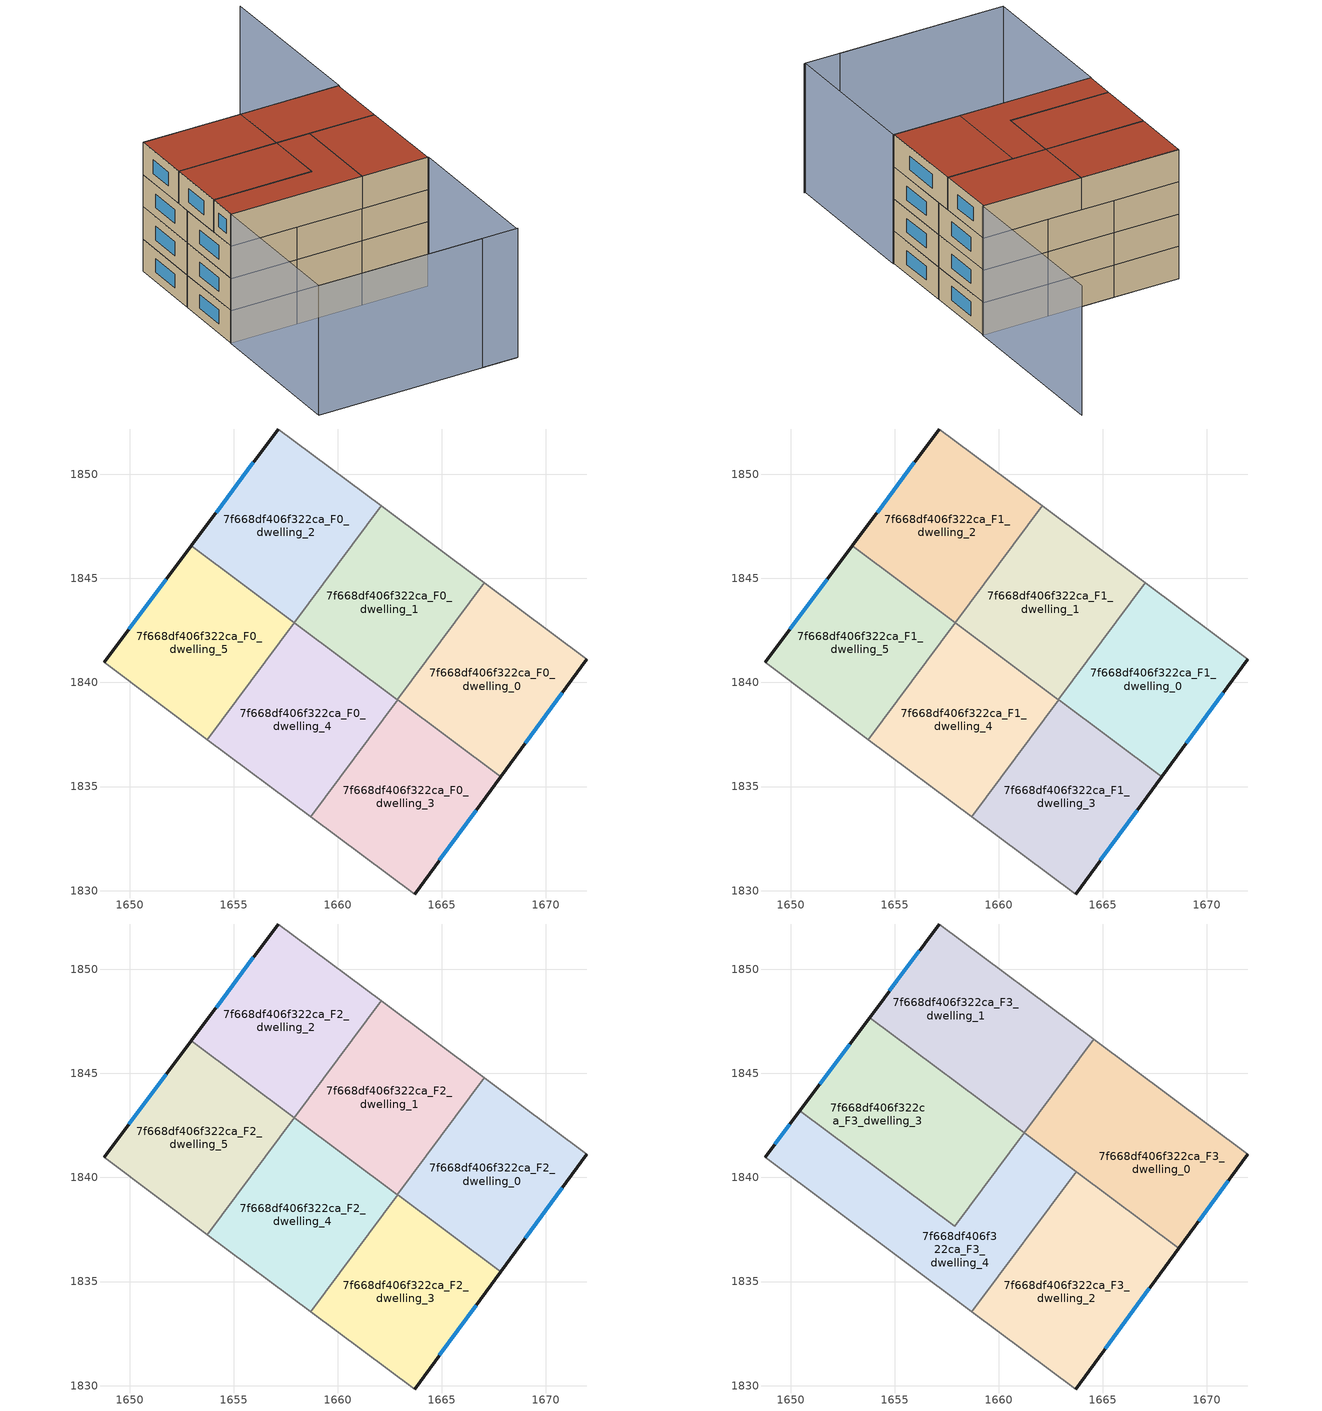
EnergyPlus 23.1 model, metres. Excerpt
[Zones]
7f668df406f322ca_F0_dwelling_0
 floor ground (EU_floor_Construction): 1671.97,1841.13 1667.83,1835.47 1662.86,1839.18 1667.05,1844.8 z0
 wall outside (EU_wall_Construction): 1667.83,1835.47 1671.97,1841.13 z0:3
 wall to 7f668df406f322ca_F0_dwelling_1 (EU_wall_Construction): 1667.05,1844.8 1662.86,1839.18 z0:3
 wall adiabatic (EU_wall_Construction): 1671.97,1841.13 1667.05,1844.8 z0:3
 wall to 7f668df406f322ca_F0_dwelling_3 (EU_wall_Construction): 1662.89,1839.16 1667.83,1835.47 z0:3
 wall to 7f668df406f322ca_F0_dwelling_4 (EU_wall_Construction): 1662.86,1839.18 1662.89,1839.16 z0:3
 window (EU_Window_Construction): 1669.01,1837.09 1670.79,1839.51 z0.86:2.14
7f668df406f322ca_F0_dwelling_1
 floor ground (EU_floor_Construction): 1667.05,1844.8 1662.86,1839.18 1657.91,1842.87 1662.1,1848.49 z0
 wall to 7f668df406f322ca_F0_dwelling_2 (EU_wall_Construction): 1662.1,1848.49 1657.91,1842.87 z0:3
 wall adiabatic (EU_wall_Construction): 1667.05,1844.8 1662.1,1848.49 z0:3
 wall to 7f668df406f322ca_F0_dwelling_4 (EU_wall_Construction): 1657.92,1842.86 1662.86,1839.18 z0:3
 wall to 7f668df406f322ca_F0_dwelling_5 (EU_wall_Construction): 1657.91,1842.87 1657.92,1842.86 z0:3
7f668df406f322ca_F0_dwelling_2
 floor ground (EU_floor_Construction): 1662.1,1848.49 1657.91,1842.87 1652.96,1846.56 1657.15,1852.17 z0
 wall outside (EU_wall_Construction): 1657.15,1852.17 1652.96,1846.56 z0:3
 wall adiabatic (EU_wall_Construction): 1662.1,1848.49 1657.15,1852.17 z0:3
 wall to 7f668df406f322ca_F0_dwelling_5 (EU_wall_Construction): 1652.96,1846.56 1657.91,1842.87 z0:3
 window (EU_Window_Construction): 1655.95,1850.57 1654.16,1848.16 z0.86:2.14
7f668df406f322ca_F0_dwelling_3
 floor ground (EU_floor_Construction): 1667.83,1835.47 1663.7,1829.84 1658.71,1833.56 1662.89,1839.16 z0
 wall outside (EU_wall_Construction): 1663.7,1829.84 1667.83,1835.47 z0:3
 wall to 7f668df406f322ca_F0_dwelling_4 (EU_wall_Construction): 1662.89,1839.16 1658.71,1833.56 z0:3
 wall adiabatic (EU_wall_Construction): 1658.71,1833.56 1663.7,1829.84 z0:3
 window (EU_Window_Construction): 1664.88,1831.45 1666.65,1833.86 z0.86:2.14
7f668df406f322ca_F0_dwelling_4
 floor ground (EU_floor_Construction): 1662.89,1839.16 1658.71,1833.56 1653.74,1837.26 1657.92,1842.86 z0
 wall to 7f668df406f322ca_F0_dwelling_5 (EU_wall_Construction): 1657.92,1842.86 1653.74,1837.26 z0:3
 wall adiabatic (EU_wall_Construction): 1653.74,1837.26 1658.71,1833.56 z0:3
7f668df406f322ca_F0_dwelling_5
 floor ground (EU_floor_Construction): 1657.92,1842.86 1653.74,1837.26 1648.78,1840.96 1652.96,1846.56 z0
 wall outside (EU_wall_Construction): 1652.96,1846.56 1648.78,1840.96 z0:3
 wall adiabatic (EU_wall_Construction): 1648.78,1840.96 1653.74,1837.26 z0:3
 window (EU_Window_Construction): 1651.76,1844.96 1649.97,1842.56 z0.86:2.14
7f668df406f322ca_F1_dwelling_0
 floor to 7f668df406f322ca_F0_dwelling_0 (EU_floor_Construction): 1671.97,1841.13 1667.83,1835.47 1662.86,1839.18 1667.05,1844.8 z3
 wall outside (EU_wall_Construction): 1667.83,1835.47 1671.97,1841.13 z3:6
 wall to 7f668df406f322ca_F1_dwelling_1 (EU_wall_Construction): 1667.05,1844.8 1662.86,1839.18 z3:6
 wall adiabatic (EU_wall_Construction): 1671.97,1841.13 1667.05,1844.8 z3:6
 wall to 7f668df406f322ca_F1_dwelling_3 (EU_wall_Construction): 1662.89,1839.16 1667.83,1835.47 z3:6
 wall to 7f668df406f322ca_F1_dwelling_4 (EU_wall_Construction): 1662.86,1839.18 1662.89,1839.16 z3:6
 window (EU_Window_Construction): 1669.01,1837.09 1670.79,1839.51 z3.86:5.14
7f668df406f322ca_F1_dwelling_1
 floor to 7f668df406f322ca_F0_dwelling_1 (EU_floor_Construction): 1667.05,1844.8 1662.86,1839.18 1657.91,1842.87 1662.1,1848.49 z3
 wall to 7f668df406f322ca_F1_dwelling_2 (EU_wall_Construction): 1662.1,1848.49 1657.91,1842.87 z3:6
 wall adiabatic (EU_wall_Construction): 1667.05,1844.8 1662.1,1848.49 z3:6
 wall to 7f668df406f322ca_F1_dwelling_4 (EU_wall_Construction): 1657.92,1842.86 1662.86,1839.18 z3:6
 wall to 7f668df406f322ca_F1_dwelling_5 (EU_wall_Construction): 1657.91,1842.87 1657.92,1842.86 z3:6
7f668df406f322ca_F1_dwelling_2
 floor to 7f668df406f322ca_F0_dwelling_2 (EU_floor_Construction): 1662.1,1848.49 1657.91,1842.87 1652.96,1846.56 1657.15,1852.17 z3
 wall outside (EU_wall_Construction): 1657.15,1852.17 1652.96,1846.56 z3:6
 wall adiabatic (EU_wall_Construction): 1662.1,1848.49 1657.15,1852.17 z3:6
 wall to 7f668df406f322ca_F1_dwelling_5 (EU_wall_Construction): 1652.96,1846.56 1657.91,1842.87 z3:6
 window (EU_Window_Construction): 1655.95,1850.57 1654.16,1848.16 z3.86:5.14
7f668df406f322ca_F1_dwelling_3
 floor to 7f668df406f322ca_F0_dwelling_3 (EU_floor_Construction): 1667.83,1835.47 1663.7,1829.84 1658.71,1833.56 1662.89,1839.16 z3
 wall outside (EU_wall_Construction): 1663.7,1829.84 1667.83,1835.47 z3:6
 wall to 7f668df406f322ca_F1_dwelling_4 (EU_wall_Construction): 1662.89,1839.16 1658.71,1833.56 z3:6
 wall adiabatic (EU_wall_Construction): 1658.71,1833.56 1663.7,1829.84 z3:6
 window (EU_Window_Construction): 1664.88,1831.45 1666.65,1833.86 z3.86:5.14
7f668df406f322ca_F1_dwelling_4
 floor to 7f668df406f322ca_F0_dwelling_4 (EU_floor_Construction): 1662.89,1839.16 1658.71,1833.56 1653.74,1837.26 1657.92,1842.86 z3
 wall to 7f668df406f322ca_F1_dwelling_5 (EU_wall_Construction): 1657.92,1842.86 1653.74,1837.26 z3:6
 wall adiabatic (EU_wall_Construction): 1653.74,1837.26 1658.71,1833.56 z3:6
7f668df406f322ca_F1_dwelling_5
 floor to 7f668df406f322ca_F0_dwelling_5 (EU_floor_Construction): 1657.92,1842.86 1653.74,1837.26 1648.78,1840.96 1652.96,1846.56 z3
 wall outside (EU_wall_Construction): 1652.96,1846.56 1648.78,1840.96 z3:6
 wall adiabatic (EU_wall_Construction): 1648.78,1840.96 1653.74,1837.26 z3:6
 window (EU_Window_Construction): 1651.76,1844.96 1649.97,1842.56 z3.86:5.14
7f668df406f322ca_F2_dwelling_0
 floor to 7f668df406f322ca_F1_dwelling_0 (EU_floor_Construction): 1671.97,1841.13 1667.83,1835.47 1662.86,1839.18 1667.05,1844.8 z6
 wall outside (EU_wall_Construction): 1667.83,1835.47 1671.97,1841.13 z6:9
 wall to 7f668df406f322ca_F2_dwelling_1 (EU_wall_Construction): 1667.05,1844.8 1662.86,1839.18 z6:9
 wall adiabatic (EU_wall_Construction): 1671.97,1841.13 1667.05,1844.8 z6:9
 wall to 7f668df406f322ca_F2_dwelling_3 (EU_wall_Construction): 1662.89,1839.16 1667.83,1835.47 z6:9
 wall to 7f668df406f322ca_F2_dwelling_4 (EU_wall_Construction): 1662.86,1839.18 1662.89,1839.16 z6:9
 window (EU_Window_Construction): 1669.01,1837.09 1670.79,1839.51 z6.86:8.14
7f668df406f322ca_F2_dwelling_1
 floor to 7f668df406f322ca_F1_dwelling_1 (EU_floor_Construction): 1667.05,1844.8 1662.86,1839.18 1657.91,1842.87 1662.1,1848.49 z6
 wall to 7f668df406f322ca_F2_dwelling_2 (EU_wall_Construction): 1662.1,1848.49 1657.91,1842.87 z6:9
 wall adiabatic (EU_wall_Construction): 1667.05,1844.8 1662.1,1848.49 z6:9
 wall to 7f668df406f322ca_F2_dwelling_4 (EU_wall_Construction): 1657.92,1842.86 1662.86,1839.18 z6:9
 wall to 7f668df406f322ca_F2_dwelling_5 (EU_wall_Construction): 1657.91,1842.87 1657.92,1842.86 z6:9
7f668df406f322ca_F2_dwelling_2
 floor to 7f668df406f322ca_F1_dwelling_2 (EU_floor_Construction): 1662.1,1848.49 1657.91,1842.87 1652.96,1846.56 1657.15,1852.17 z6
 wall outside (EU_wall_Construction): 1657.15,1852.17 1652.96,1846.56 z6:9
 wall adiabatic (EU_wall_Construction): 1662.1,1848.49 1657.15,1852.17 z6:9
 wall to 7f668df406f322ca_F2_dwelling_5 (EU_wall_Construction): 1652.96,1846.56 1657.91,1842.87 z6:9
 window (EU_Window_Construction): 1655.95,1850.57 1654.16,1848.16 z6.86:8.14
7f668df406f322ca_F2_dwelling_3
 floor to 7f668df406f322ca_F1_dwelling_3 (EU_floor_Construction): 1667.83,1835.47 1663.7,1829.84 1658.71,1833.56 1662.89,1839.16 z6
 wall outside (EU_wall_Construction): 1663.7,1829.84 1667.83,1835.47 z6:9
 wall to 7f668df406f322ca_F2_dwelling_4 (EU_wall_Construction): 1662.89,1839.16 1658.71,1833.56 z6:9
 wall adiabatic (EU_wall_Construction): 1658.71,1833.56 1663.7,1829.84 z6:9
 window (EU_Window_Construction): 1664.88,1831.45 1666.65,1833.86 z6.86:8.14
7f668df406f322ca_F2_dwelling_4
 floor to 7f668df406f322ca_F1_dwelling_4 (EU_floor_Construction): 1662.89,1839.16 1658.71,1833.56 1653.74,1837.26 1657.92,1842.86 z6
 wall to 7f668df406f322ca_F2_dwelling_5 (EU_wall_Construction): 1657.92,1842.86 1653.74,1837.26 z6:9
 wall adiabatic (EU_wall_Construction): 1653.74,1837.26 1658.71,1833.56 z6:9
7f668df406f322ca_F2_dwelling_5
 floor to 7f668df406f322ca_F1_dwelling_5 (EU_floor_Construction): 1657.92,1842.86 1653.74,1837.26 1648.78,1840.96 1652.96,1846.56 z6
 wall outside (EU_wall_Construction): 1652.96,1846.56 1648.78,1840.96 z6:9
 wall adiabatic (EU_wall_Construction): 1648.78,1840.96 1653.74,1837.26 z6:9
 window (EU_Window_Construction): 1651.76,1844.96 1649.97,1842.56 z6.86:8.14
7f668df406f322ca_F3_dwelling_0
 floor to 7f668df406f322ca_F2_dwelling_0 (EU_floor_Construction): 1671.97,1841.13 1668.66,1836.6 1663.69,1840.3 1667.05,1844.8 z9
 floor to 7f668df406f322ca_F2_dwelling_1 (EU_floor_Construction): 1667.05,1844.8 1663.69,1840.3 1661.22,1842.15 1664.57,1846.64 z9
 wall outside (EU_wall_Construction): 1668.66,1836.6 1671.97,1841.13 z9:12
 wall to 7f668df406f322ca_F3_dwelling_1 (EU_wall_Construction): 1664.57,1846.64 1661.22,1842.15 z9:12
 wall adiabatic (EU_wall_Construction): 1671.97,1841.13 1664.57,1846.64 z9:12
 wall to 7f668df406f322ca_F3_dwelling_2 (EU_wall_Construction): 1663.72,1840.28 1668.66,1836.6 z9:12
 wall to 7f668df406f322ca_F3_dwelling_4 (EU_wall_Construction): 1661.23,1842.14 1663.72,1840.28 z9:12
 wall to 7f668df406f322ca_F3_dwelling_3 (EU_wall_Construction): 1661.22,1842.15 1661.23,1842.14 z9:12
 window (EU_Window_Construction): 1669.6,1837.9 1671.03,1839.83 z9.86:11.14
 roof outside (EU_roof_Construction): 1668.66,1836.6 1671.97,1841.13 1664.57,1846.64 1661.22,1842.15 z12
7f668df406f322ca_F3_dwelling_1
 floor to 7f668df406f322ca_F2_dwelling_1 (EU_floor_Construction): 1664.57,1846.64 1661.22,1842.15 1658.75,1843.99 1662.1,1848.49 z9
 floor to 7f668df406f322ca_F2_dwelling_2 (EU_floor_Construction): 1662.1,1848.49 1658.75,1843.99 1653.8,1847.68 1657.15,1852.17 z9
 wall outside (EU_wall_Construction): 1657.15,1852.17 1653.79,1847.68 z9:12
 wall adiabatic (EU_wall_Construction): 1664.57,1846.64 1657.15,1852.17 z9:12
 wall to 7f668df406f322ca_F3_dwelling_3 (EU_wall_Construction): 1653.79,1847.68 1661.22,1842.15 z9:12
 window (EU_Window_Construction): 1656.19,1850.89 1654.75,1848.96 z9.86:11.14
 roof outside (EU_roof_Construction): 1661.22,1842.15 1664.57,1846.64 1657.15,1852.17 1653.79,1847.68 z12
7f668df406f322ca_F3_dwelling_2
 floor to 7f668df406f322ca_F2_dwelling_3 (EU_floor_Construction): 1667.83,1835.47 1663.7,1829.84 1658.71,1833.56 1662.89,1839.16 z9
 floor to 7f668df406f322ca_F2_dwelling_0 (EU_floor_Construction): 1668.66,1836.6 1667.83,1835.47 1662.88,1839.16 1663.72,1840.28 z9
 wall outside (EU_wall_Construction): 1663.7,1829.84 1668.66,1836.6 z9:12
 wall adiabatic (EU_wall_Construction): 1658.71,1833.56 1663.7,1829.84 z9:12
 wall to 7f668df406f322ca_F3_dwelling_4 (EU_wall_Construction): 1663.72,1840.28 1658.71,1833.56 z9:12
 window (EU_Window_Construction): 1665.11,1831.77 1667.24,1834.67 z9.86:11.14
 roof outside (EU_roof_Construction): 1663.7,1829.84 1668.66,1836.6 1663.72,1840.28 1658.71,1833.56 z12
7f668df406f322ca_F3_dwelling_3
 floor to 7f668df406f322ca_F2_dwelling_2 (EU_floor_Construction): 1658.75,1843.99 1657.91,1842.87 1652.96,1846.56 1653.8,1847.68 z9
 floor to 7f668df406f322ca_F2_dwelling_5 (EU_floor_Construction): 1657.92,1842.86 1655.41,1839.5 1650.45,1843.2 1652.96,1846.56 z9
 floor to 7f668df406f322ca_F2_dwelling_4 (EU_floor_Construction): 1660.4,1841.01 1657.89,1837.65 1655.41,1839.5 1657.92,1842.86 z9
 floor to 7f668df406f322ca_F2_dwelling_1 (EU_floor_Construction): 1661.23,1842.14 1660.4,1841.01 1657.91,1842.87 1658.75,1843.99 z9
 wall outside (EU_wall_Construction): 1653.79,1847.68 1650.45,1843.2 z9:12
 wall to 7f668df406f322ca_F3_dwelling_4 (EU_wall_Construction): 1650.45,1843.2 1657.89,1837.65 1661.23,1842.14 z9:12
 window (EU_Window_Construction): 1652.84,1846.4 1651.4,1844.48 z9.86:11.14
 roof outside (EU_roof_Construction): 1657.89,1837.65 1661.23,1842.14 1653.79,1847.68 1650.45,1843.2 z12
7f668df406f322ca_F3_dwelling_4
 floor to 7f668df406f322ca_F2_dwelling_4 (EU_floor_Construction): 1662.88,1839.16 1658.71,1833.56 1653.75,1837.26 1655.41,1839.5 1657.89,1837.65 1660.4,1841.01 z9
 floor to 7f668df406f322ca_F2_dwelling_0 (EU_floor_Construction): 1663.72,1840.28 1662.88,1839.16 1662.86,1839.18 1663.69,1840.3 z9
 floor to 7f668df406f322ca_F2_dwelling_5 (EU_floor_Construction): 1655.41,1839.5 1653.75,1837.26 1648.78,1840.96 1650.45,1843.2 z9
 floor to 7f668df406f322ca_F2_dwelling_1 (EU_floor_Construction): 1663.69,1840.3 1662.86,1839.18 1660.4,1841.01 1661.23,1842.14 z9
 wall outside (EU_wall_Construction): 1650.45,1843.2 1648.78,1840.96 z9:12
 wall adiabatic (EU_wall_Construction): 1648.78,1840.96 1658.71,1833.56 z9:12
 window (EU_Window_Construction): 1649.97,1842.56 1649.25,1841.6 z9.86:11.14
 roof outside (EU_roof_Construction): 1658.71,1833.56 1663.72,1840.28 1661.23,1842.14 1657.89,1837.65 1650.45,1843.2 1648.78,1840.96 z12
shading: 1640.37,1829.77 1655.47,1818.51 / 1681.32,1853.63 1672.02,1841.09 / 1672.02,1841.09 1657.16,1852.12 / 1655.4,1818.57 1640.36,1829.78 / 1640.36,1829.78 1648.72,1841 / 1648.72,1841 1663.76,1829.79 / 1663.76,1829.79 1655.4,1818.57 z0:12
[Building]
EU S2 Campaign: North Axis=0; Terrain=City; Solar Distribution=FullExterior
[Site:Location]
Helsinki-Vantaa.AP: Latitude=60.317; Longitude=24.963; Time Zone=2; Elevation=54.6
[SizingPeriod:WeatherFileDays]
AnnualSizingPeriod: Begin Month=1; Begin Day of Month=1; End Month=12; End Day of Month=31; Day of Week for Start Day=Monday; Use Weather File Daylight Saving Period=No; Use Weather File Rain and Snow Indicators=No
[MATERIAL]
EU_InternalMass_Material: Roughness=MediumRough; Thickness=0.1; Conductivity=1; Density=1800; Specific Heat=900; Thermal Absorptance=0.9; Solar Absorptance=0.7; Visible Absorptance=0.7
[MATERIAL:NOMASS] Roughness=MediumRough; Thermal Absorptance=0.9; Solar Absorptance=0.7; Visible Absorptance=0.7
Name | Thermal Resistance
EU_wall_NoMass | 1.10183
EU_roof_NoMass; EU_floor_NoMass | 1.70606
[WINDOWMATERIAL:SIMPLEGLAZINGSYSTEM]
EU_Window_SimpleGlazing: UFactor=3.11035; Solar Heat Gain Coefficient=0.8; Visible Transmittance=0.8
[CONSTRUCTION]
EU_wall_Construction: EU_wall_NoMass
EU_roof_Construction: EU_roof_NoMass
EU_floor_Construction: EU_floor_NoMass
EU_Window_Construction: EU_Window_SimpleGlazing
EU_InternalMass_Construction: EU_InternalMass_Material
[ZONE] Type=1; Multiplier=1; Ceiling Height=autocalculate; Floor Area=autocalculate; Part of Total Floor Area=Yes
Name | Volume
7f668df406f322ca_F0_dwelling_0; 7f668df406f322ca_F1_dwelling_0; 7f668df406f322ca_F2_dwelling_0; 7f668df406f322ca_F0_dwelling_3; 7f668df406f322ca_F1_dwelling_3; 7f668df406f322ca_F2_dwelling_3 | 129.792
7f668df406f322ca_F3_dwelling_0 | 155.745
7f668df406f322ca_F0_dwelling_1; 7f668df406f322ca_F1_dwelling_1; 7f668df406f322ca_F2_dwelling_1 | 129.796
7f668df406f322ca_F3_dwelling_1 | 155.75
7f668df406f322ca_F0_dwelling_2; 7f668df406f322ca_F1_dwelling_2; 7f668df406f322ca_F2_dwelling_2 | 129.791
7f668df406f322ca_F3_dwelling_2 | 155.76
7f668df406f322ca_F3_dwelling_3 | 155.758
7f668df406f322ca_F0_dwelling_4; 7f668df406f322ca_F1_dwelling_4; 7f668df406f322ca_F2_dwelling_4 | 129.797
7f668df406f322ca_F3_dwelling_4 | 155.755
7f668df406f322ca_F0_dwelling_5; 7f668df406f322ca_F1_dwelling_5; 7f668df406f322ca_F2_dwelling_5 | 129.801
[INTERNALMASS] Construction=EU_InternalMass_Construction
Name | Zone or ZoneList | Surface Area
7f668df406f322ca_F0_dwelling_0_EU_InternalMass | 7f668df406f322ca_F0_dwelling_0 | 43.264
7f668df406f322ca_F0_dwelling_1_EU_InternalMass | 7f668df406f322ca_F0_dwelling_1 | 43.2656
7f668df406f322ca_F0_dwelling_2_EU_InternalMass | 7f668df406f322ca_F0_dwelling_2 | 43.2635
7f668df406f322ca_F0_dwelling_3_EU_InternalMass | 7f668df406f322ca_F0_dwelling_3 | 43.264
7f668df406f322ca_F0_dwelling_4_EU_InternalMass | 7f668df406f322ca_F0_dwelling_4 | 43.2656
7f668df406f322ca_F0_dwelling_5_EU_InternalMass | 7f668df406f322ca_F0_dwelling_5 | 43.2668
7f668df406f322ca_F1_dwelling_0_EU_InternalMass | 7f668df406f322ca_F1_dwelling_0 | 43.264
7f668df406f322ca_F1_dwelling_1_EU_InternalMass | 7f668df406f322ca_F1_dwelling_1 | 43.2656
7f668df406f322ca_F1_dwelling_2_EU_InternalMass | 7f668df406f322ca_F1_dwelling_2 | 43.2635
7f668df406f322ca_F1_dwelling_3_EU_InternalMass | 7f668df406f322ca_F1_dwelling_3 | 43.264
7f668df406f322ca_F1_dwelling_4_EU_InternalMass | 7f668df406f322ca_F1_dwelling_4 | 43.2656
7f668df406f322ca_F1_dwelling_5_EU_InternalMass | 7f668df406f322ca_F1_dwelling_5 | 43.2668
7f668df406f322ca_F2_dwelling_0_EU_InternalMass | 7f668df406f322ca_F2_dwelling_0 | 43.264
7f668df406f322ca_F2_dwelling_1_EU_InternalMass | 7f668df406f322ca_F2_dwelling_1 | 43.2656
7f668df406f322ca_F2_dwelling_2_EU_InternalMass | 7f668df406f322ca_F2_dwelling_2 | 43.2635
7f668df406f322ca_F2_dwelling_3_EU_InternalMass | 7f668df406f322ca_F2_dwelling_3 | 43.264
7f668df406f322ca_F2_dwelling_4_EU_InternalMass | 7f668df406f322ca_F2_dwelling_4 | 43.2656
7f668df406f322ca_F2_dwelling_5_EU_InternalMass | 7f668df406f322ca_F2_dwelling_5 | 43.2668
7f668df406f322ca_F3_dwelling_0_EU_InternalMass | 7f668df406f322ca_F3_dwelling_0 | 51.9155
7f668df406f322ca_F3_dwelling_1_EU_InternalMass | 7f668df406f322ca_F3_dwelling_1 | 51.9149
7f668df406f322ca_F3_dwelling_2_EU_InternalMass | 7f668df406f322ca_F3_dwelling_2 | 51.9211
7f668df406f322ca_F3_dwelling_3_EU_InternalMass | 7f668df406f322ca_F3_dwelling_3 | 51.9202
7f668df406f322ca_F3_dwelling_4_EU_InternalMass | 7f668df406f322ca_F3_dwelling_4 | 51.9178
[OTHEREQUIPMENT] Fuel Type=Electricity; Design Level Calculation Method=Watts/Area; Power per Zone Floor Area=1; Fraction Latent=0; Fraction Radiant=0; Fraction Lost=0; Carbon Dioxide Generation Rate=0; EndUse Subcategory=EU_Step8_InternalGains
Name | Zone or ZoneList or Space or SpaceList | Schedule
EU_Step8_InternalGain_7f668df406f322ca_F0_dwelling_0_f000 | 7f668df406f322ca_F0_dwelling_0 | EU_Step8_GainSchedule_7f668df406f322ca_F0_dwelling_0_f000
EU_Step8_InternalGain_7f668df406f322ca_F0_dwelling_1_f000 | 7f668df406f322ca_F0_dwelling_1 | EU_Step8_GainSchedule_7f668df406f322ca_F0_dwelling_1_f000
EU_Step8_InternalGain_7f668df406f322ca_F0_dwelling_2_f000 | 7f668df406f322ca_F0_dwelling_2 | EU_Step8_GainSchedule_7f668df406f322ca_F0_dwelling_2_f000
EU_Step8_InternalGain_7f668df406f322ca_F0_dwelling_3_f000 | 7f668df406f322ca_F0_dwelling_3 | EU_Step8_GainSchedule_7f668df406f322ca_F0_dwelling_3_f000
EU_Step8_InternalGain_7f668df406f322ca_F0_dwelling_4_f000 | 7f668df406f322ca_F0_dwelling_4 | EU_Step8_GainSchedule_7f668df406f322ca_F0_dwelling_4_f000
EU_Step8_InternalGain_7f668df406f322ca_F0_dwelling_5_f000 | 7f668df406f322ca_F0_dwelling_5 | EU_Step8_GainSchedule_7f668df406f322ca_F0_dwelling_5_f000
EU_Step8_InternalGain_7f668df406f322ca_F1_dwelling_0_f000 | 7f668df406f322ca_F1_dwelling_0 | EU_Step8_GainSchedule_7f668df406f322ca_F1_dwelling_0_f000
EU_Step8_InternalGain_7f668df406f322ca_F1_dwelling_1_f000 | 7f668df406f322ca_F1_dwelling_1 | EU_Step8_GainSchedule_7f668df406f322ca_F1_dwelling_1_f000
EU_Step8_InternalGain_7f668df406f322ca_F1_dwelling_2_f000 | 7f668df406f322ca_F1_dwelling_2 | EU_Step8_GainSchedule_7f668df406f322ca_F1_dwelling_2_f000
EU_Step8_InternalGain_7f668df406f322ca_F1_dwelling_3_f000 | 7f668df406f322ca_F1_dwelling_3 | EU_Step8_GainSchedule_7f668df406f322ca_F1_dwelling_3_f000
EU_Step8_InternalGain_7f668df406f322ca_F1_dwelling_4_f000 | 7f668df406f322ca_F1_dwelling_4 | EU_Step8_GainSchedule_7f668df406f322ca_F1_dwelling_4_f000
EU_Step8_InternalGain_7f668df406f322ca_F1_dwelling_5_f000 | 7f668df406f322ca_F1_dwelling_5 | EU_Step8_GainSchedule_7f668df406f322ca_F1_dwelling_5_f000
EU_Step8_InternalGain_7f668df406f322ca_F2_dwelling_0_f000 | 7f668df406f322ca_F2_dwelling_0 | EU_Step8_GainSchedule_7f668df406f322ca_F2_dwelling_0_f000
EU_Step8_InternalGain_7f668df406f322ca_F2_dwelling_1_f000 | 7f668df406f322ca_F2_dwelling_1 | EU_Step8_GainSchedule_7f668df406f322ca_F2_dwelling_1_f000
EU_Step8_InternalGain_7f668df406f322ca_F2_dwelling_2_f000 | 7f668df406f322ca_F2_dwelling_2 | EU_Step8_GainSchedule_7f668df406f322ca_F2_dwelling_2_f000
EU_Step8_InternalGain_7f668df406f322ca_F2_dwelling_3_f000 | 7f668df406f322ca_F2_dwelling_3 | EU_Step8_GainSchedule_7f668df406f322ca_F2_dwelling_3_f000
EU_Step8_InternalGain_7f668df406f322ca_F2_dwelling_4_f000 | 7f668df406f322ca_F2_dwelling_4 | EU_Step8_GainSchedule_7f668df406f322ca_F2_dwelling_4_f000
EU_Step8_InternalGain_7f668df406f322ca_F2_dwelling_5_f000 | 7f668df406f322ca_F2_dwelling_5 | EU_Step8_GainSchedule_7f668df406f322ca_F2_dwelling_5_f000
EU_Step8_InternalGain_7f668df406f322ca_F3_dwelling_0_f000 | 7f668df406f322ca_F3_dwelling_0 | EU_Step8_GainSchedule_7f668df406f322ca_F3_dwelling_0_f000
EU_Step8_InternalGain_7f668df406f322ca_F3_dwelling_1_f000 | 7f668df406f322ca_F3_dwelling_1 | EU_Step8_GainSchedule_7f668df406f322ca_F3_dwelling_1_f000
EU_Step8_InternalGain_7f668df406f322ca_F3_dwelling_2_f000 | 7f668df406f322ca_F3_dwelling_2 | EU_Step8_GainSchedule_7f668df406f322ca_F3_dwelling_2_f000
EU_Step8_InternalGain_7f668df406f322ca_F3_dwelling_3_f000 | 7f668df406f322ca_F3_dwelling_3 | EU_Step8_GainSchedule_7f668df406f322ca_F3_dwelling_3_f000
EU_Step8_InternalGain_7f668df406f322ca_F3_dwelling_4_f000 | 7f668df406f322ca_F3_dwelling_4 | EU_Step8_GainSchedule_7f668df406f322ca_F3_dwelling_4_f000
[ZONEVENTILATION:DESIGNFLOWRATE] Schedule=EU_AlwaysOn; Design Flow Rate Calculation Method=AirChanges/Hour; Air Changes per Hour=0.756316; Ventilation Type=Natural; Fan Pressure Rise=0; Fan Total Efficiency=1; Constant Term Coefficient=1; Temperature Term Coefficient=0; Velocity Term Coefficient=0; Velocity Squared Term Coefficient=0; Minimum Indoor Temperature=-100; Maximum Indoor Temperature=100; Delta Temperature=-100; Minimum Outdoor Temperature=-100; Maximum Outdoor Temperature=100; Maximum Wind Speed=40
Name | Zone or ZoneList or Space or SpaceList
EU_ConstantAir_7f668df406f322ca_F0_dwelling_0 | 7f668df406f322ca_F0_dwelling_0
EU_ConstantAir_7f668df406f322ca_F0_dwelling_1 | 7f668df406f322ca_F0_dwelling_1
EU_ConstantAir_7f668df406f322ca_F0_dwelling_2 | 7f668df406f322ca_F0_dwelling_2
EU_ConstantAir_7f668df406f322ca_F0_dwelling_3 | 7f668df406f322ca_F0_dwelling_3
EU_ConstantAir_7f668df406f322ca_F0_dwelling_4 | 7f668df406f322ca_F0_dwelling_4
EU_ConstantAir_7f668df406f322ca_F0_dwelling_5 | 7f668df406f322ca_F0_dwelling_5
EU_ConstantAir_7f668df406f322ca_F1_dwelling_0 | 7f668df406f322ca_F1_dwelling_0
EU_ConstantAir_7f668df406f322ca_F1_dwelling_1 | 7f668df406f322ca_F1_dwelling_1
EU_ConstantAir_7f668df406f322ca_F1_dwelling_2 | 7f668df406f322ca_F1_dwelling_2
EU_ConstantAir_7f668df406f322ca_F1_dwelling_3 | 7f668df406f322ca_F1_dwelling_3
EU_ConstantAir_7f668df406f322ca_F1_dwelling_4 | 7f668df406f322ca_F1_dwelling_4
EU_ConstantAir_7f668df406f322ca_F1_dwelling_5 | 7f668df406f322ca_F1_dwelling_5
EU_ConstantAir_7f668df406f322ca_F2_dwelling_0 | 7f668df406f322ca_F2_dwelling_0
EU_ConstantAir_7f668df406f322ca_F2_dwelling_1 | 7f668df406f322ca_F2_dwelling_1
EU_ConstantAir_7f668df406f322ca_F2_dwelling_2 | 7f668df406f322ca_F2_dwelling_2
EU_ConstantAir_7f668df406f322ca_F2_dwelling_3 | 7f668df406f322ca_F2_dwelling_3
EU_ConstantAir_7f668df406f322ca_F2_dwelling_4 | 7f668df406f322ca_F2_dwelling_4
EU_ConstantAir_7f668df406f322ca_F2_dwelling_5 | 7f668df406f322ca_F2_dwelling_5
EU_ConstantAir_7f668df406f322ca_F3_dwelling_0 | 7f668df406f322ca_F3_dwelling_0
EU_ConstantAir_7f668df406f322ca_F3_dwelling_1 | 7f668df406f322ca_F3_dwelling_1
EU_ConstantAir_7f668df406f322ca_F3_dwelling_2 | 7f668df406f322ca_F3_dwelling_2
EU_ConstantAir_7f668df406f322ca_F3_dwelling_3 | 7f668df406f322ca_F3_dwelling_3
EU_ConstantAir_7f668df406f322ca_F3_dwelling_4 | 7f668df406f322ca_F3_dwelling_4
[HVACTEMPLATE:THERMOSTAT] Constant Heating Setpoint=20; Constant Cooling Setpoint=50
EU_HeatOnly_7f668df406f322ca_F0_dwelling_0; EU_HeatOnly_7f668df406f322ca_F0_dwelling_1; EU_HeatOnly_7f668df406f322ca_F0_dwelling_2; EU_HeatOnly_7f668df406f322ca_F0_dwelling_3; EU_HeatOnly_7f668df406f322ca_F0_dwelling_4; EU_HeatOnly_7f668df406f322ca_F0_dwelling_5; EU_HeatOnly_7f668df406f322ca_F1_dwelling_0; EU_HeatOnly_7f668df406f322ca_F1_dwelling_1; EU_HeatOnly_7f668df406f322ca_F1_dwelling_2; EU_HeatOnly_7f668df406f322ca_F1_dwelling_3; EU_HeatOnly_7f668df406f322ca_F1_dwelling_4; EU_HeatOnly_7f668df406f322ca_F1_dwelling_5; EU_HeatOnly_7f668df406f322ca_F2_dwelling_0; EU_HeatOnly_7f668df406f322ca_F2_dwelling_1; EU_HeatOnly_7f668df406f322ca_F2_dwelling_2; EU_HeatOnly_7f668df406f322ca_F2_dwelling_3; EU_HeatOnly_7f668df406f322ca_F2_dwelling_4; EU_HeatOnly_7f668df406f322ca_F2_dwelling_5; EU_HeatOnly_7f668df406f322ca_F3_dwelling_0; EU_HeatOnly_7f668df406f322ca_F3_dwelling_1; EU_HeatOnly_7f668df406f322ca_F3_dwelling_2; EU_HeatOnly_7f668df406f322ca_F3_dwelling_3; EU_HeatOnly_7f668df406f322ca_F3_dwelling_4
[HVACTEMPLATE:ZONE:IDEALLOADSAIRSYSTEM] System Availability Schedule=EU_AlwaysOn; Maximum Heating Supply Air Temperature=50; Minimum Cooling Supply Air Temperature=13; Maximum Heating Supply Air Humidity Ratio=0.0156; Minimum Cooling Supply Air Humidity Ratio=0.0077; Heating Limit=NoLimit; Cooling Limit=NoLimit; Heating Availability Schedule=EU_AlwaysOn; Cooling Availability Schedule=EU_CoolingOff; Dehumidification Control Type=ConstantSensibleHeatRatio; Cooling Sensible Heat Ratio=0.7; Dehumidification Setpoint=60; Humidification Control Type=None; Humidification Setpoint=30; Outdoor Air Method=None; Outdoor Air Flow Rate per Person=0.00944; Outdoor Air Flow Rate per Zone Floor Area=0; Outdoor Air Flow Rate per Zone=0; Demand Controlled Ventilation Type=None; Outdoor Air Economizer Type=NoEconomizer; Heat Recovery Type=None; Sensible Heat Recovery Effectiveness=0.7; Latent Heat Recovery Effectiveness=0.65
Name | Template Thermostat
7f668df406f322ca_F0_dwelling_0 | EU_HeatOnly_7f668df406f322ca_F0_dwelling_0
7f668df406f322ca_F0_dwelling_1 | EU_HeatOnly_7f668df406f322ca_F0_dwelling_1
7f668df406f322ca_F0_dwelling_2 | EU_HeatOnly_7f668df406f322ca_F0_dwelling_2
7f668df406f322ca_F0_dwelling_3 | EU_HeatOnly_7f668df406f322ca_F0_dwelling_3
7f668df406f322ca_F0_dwelling_4 | EU_HeatOnly_7f668df406f322ca_F0_dwelling_4
7f668df406f322ca_F0_dwelling_5 | EU_HeatOnly_7f668df406f322ca_F0_dwelling_5
7f668df406f322ca_F1_dwelling_0 | EU_HeatOnly_7f668df406f322ca_F1_dwelling_0
7f668df406f322ca_F1_dwelling_1 | EU_HeatOnly_7f668df406f322ca_F1_dwelling_1
7f668df406f322ca_F1_dwelling_2 | EU_HeatOnly_7f668df406f322ca_F1_dwelling_2
7f668df406f322ca_F1_dwelling_3 | EU_HeatOnly_7f668df406f322ca_F1_dwelling_3
7f668df406f322ca_F1_dwelling_4 | EU_HeatOnly_7f668df406f322ca_F1_dwelling_4
7f668df406f322ca_F1_dwelling_5 | EU_HeatOnly_7f668df406f322ca_F1_dwelling_5
7f668df406f322ca_F2_dwelling_0 | EU_HeatOnly_7f668df406f322ca_F2_dwelling_0
7f668df406f322ca_F2_dwelling_1 | EU_HeatOnly_7f668df406f322ca_F2_dwelling_1
7f668df406f322ca_F2_dwelling_2 | EU_HeatOnly_7f668df406f322ca_F2_dwelling_2
7f668df406f322ca_F2_dwelling_3 | EU_HeatOnly_7f668df406f322ca_F2_dwelling_3
7f668df406f322ca_F2_dwelling_4 | EU_HeatOnly_7f668df406f322ca_F2_dwelling_4
7f668df406f322ca_F2_dwelling_5 | EU_HeatOnly_7f668df406f322ca_F2_dwelling_5
7f668df406f322ca_F3_dwelling_0 | EU_HeatOnly_7f668df406f322ca_F3_dwelling_0
7f668df406f322ca_F3_dwelling_1 | EU_HeatOnly_7f668df406f322ca_F3_dwelling_1
7f668df406f322ca_F3_dwelling_2 | EU_HeatOnly_7f668df406f322ca_F3_dwelling_2
7f668df406f322ca_F3_dwelling_3 | EU_HeatOnly_7f668df406f322ca_F3_dwelling_3
7f668df406f322ca_F3_dwelling_4 | EU_HeatOnly_7f668df406f322ca_F3_dwelling_4
[SIZING:ZONE] Zone Cooling Design Supply Air Temperature Input Method=SupplyAirTemperature; Zone Cooling Design Supply Air Temperature=13; Zone Heating Design Supply Air Temperature Input Method=SupplyAirTemperature; Zone Heating Design Supply Air Temperature=50; Zone Cooling Design Supply Air Humidity Ratio=0.008; Zone Heating Design Supply Air Humidity Ratio=0.008; Cooling Design Air Flow Method=DesignDay; Cooling Design Air Flow Rate=0; Cooling Minimum Air Flow per Zone Floor Area=0.000762; Cooling Minimum Air Flow=0; Cooling Minimum Air Flow Fraction=0.2; Heating Design Air Flow Method=DesignDay; Heating Design Air Flow Rate=0; Heating Maximum Air Flow per Zone Floor Area=0.002032; Heating Maximum Air Flow=0.141576; Heating Maximum Air Flow Fraction=0.3; Account for Dedicated Outdoor Air System=No; Dedicated Outdoor Air System Control Strategy=NeutralSupplyAir; Dedicated Outdoor Air Low Setpoint Temperature for Design=autosize; Dedicated Outdoor Air High Setpoint Temperature for Design=autosize; Zone Load Sizing Method=Sensible Load Only No Latent Load; Zone Latent Cooling Design Supply Air Humidity Ratio Input Method=HumidityRatioDifference; Zone Cooling Design Supply Air Humidity Ratio Difference=0.005; Zone Latent Heating Design Supply Air Humidity Ratio Input Method=HumidityRatioDifference; Zone Humidification Design Supply Air Humidity Ratio Difference=0.005
7f668df406f322ca_F0_dwelling_0; 7f668df406f322ca_F0_dwelling_1; 7f668df406f322ca_F0_dwelling_2; 7f668df406f322ca_F0_dwelling_3; 7f668df406f322ca_F0_dwelling_4; 7f668df406f322ca_F0_dwelling_5; 7f668df406f322ca_F1_dwelling_0; 7f668df406f322ca_F1_dwelling_1; 7f668df406f322ca_F1_dwelling_2; 7f668df406f322ca_F1_dwelling_3; 7f668df406f322ca_F1_dwelling_4; 7f668df406f322ca_F1_dwelling_5; 7f668df406f322ca_F2_dwelling_0; 7f668df406f322ca_F2_dwelling_1; 7f668df406f322ca_F2_dwelling_2; 7f668df406f322ca_F2_dwelling_3; 7f668df406f322ca_F2_dwelling_4; 7f668df406f322ca_F2_dwelling_5; 7f668df406f322ca_F3_dwelling_0; 7f668df406f322ca_F3_dwelling_1; 7f668df406f322ca_F3_dwelling_2; 7f668df406f322ca_F3_dwelling_3; 7f668df406f322ca_F3_dwelling_4
[SCHEDULE:CONSTANT]
Name | Hourly Value
EU_AlwaysOn | 1
EU_CoolingOff | 0
[SCHEDULE:FILE] Column Number=1; Rows to Skip at Top=0; Number of Hours of Data=8760; Column Separator=Comma; Interpolate to Timestep=No; Minutes per Item=60; Adjust Schedule for Daylight Savings=Yes
Name | File
EU_Step8_GainSchedule_7f668df406f322ca_F0_dwelling_0_f000 | ../../schedules/7f668df406f322ca/7f668df406f322ca_F0_dwelling_0_f000_gain.csv
EU_Step8_GainSchedule_7f668df406f322ca_F0_dwelling_1_f000 | ../../schedules/7f668df406f322ca/7f668df406f322ca_F0_dwelling_1_f000_gain.csv
EU_Step8_GainSchedule_7f668df406f322ca_F0_dwelling_2_f000 | ../../schedules/7f668df406f322ca/7f668df406f322ca_F0_dwelling_2_f000_gain.csv
EU_Step8_GainSchedule_7f668df406f322ca_F0_dwelling_3_f000 | ../../schedules/7f668df406f322ca/7f668df406f322ca_F0_dwelling_3_f000_gain.csv
EU_Step8_GainSchedule_7f668df406f322ca_F0_dwelling_4_f000 | ../../schedules/7f668df406f322ca/7f668df406f322ca_F0_dwelling_4_f000_gain.csv
EU_Step8_GainSchedule_7f668df406f322ca_F0_dwelling_5_f000 | ../../schedules/7f668df406f322ca/7f668df406f322ca_F0_dwelling_5_f000_gain.csv
EU_Step8_GainSchedule_7f668df406f322ca_F1_dwelling_0_f000 | ../../schedules/7f668df406f322ca/7f668df406f322ca_F1_dwelling_0_f000_gain.csv
EU_Step8_GainSchedule_7f668df406f322ca_F1_dwelling_1_f000 | ../../schedules/7f668df406f322ca/7f668df406f322ca_F1_dwelling_1_f000_gain.csv
EU_Step8_GainSchedule_7f668df406f322ca_F1_dwelling_2_f000 | ../../schedules/7f668df406f322ca/7f668df406f322ca_F1_dwelling_2_f000_gain.csv
EU_Step8_GainSchedule_7f668df406f322ca_F1_dwelling_3_f000 | ../../schedules/7f668df406f322ca/7f668df406f322ca_F1_dwelling_3_f000_gain.csv
EU_Step8_GainSchedule_7f668df406f322ca_F1_dwelling_4_f000 | ../../schedules/7f668df406f322ca/7f668df406f322ca_F1_dwelling_4_f000_gain.csv
EU_Step8_GainSchedule_7f668df406f322ca_F1_dwelling_5_f000 | ../../schedules/7f668df406f322ca/7f668df406f322ca_F1_dwelling_5_f000_gain.csv
EU_Step8_GainSchedule_7f668df406f322ca_F2_dwelling_0_f000 | ../../schedules/7f668df406f322ca/7f668df406f322ca_F2_dwelling_0_f000_gain.csv
EU_Step8_GainSchedule_7f668df406f322ca_F2_dwelling_1_f000 | ../../schedules/7f668df406f322ca/7f668df406f322ca_F2_dwelling_1_f000_gain.csv
EU_Step8_GainSchedule_7f668df406f322ca_F2_dwelling_2_f000 | ../../schedules/7f668df406f322ca/7f668df406f322ca_F2_dwelling_2_f000_gain.csv
EU_Step8_GainSchedule_7f668df406f322ca_F2_dwelling_3_f000 | ../../schedules/7f668df406f322ca/7f668df406f322ca_F2_dwelling_3_f000_gain.csv
EU_Step8_GainSchedule_7f668df406f322ca_F2_dwelling_4_f000 | ../../schedules/7f668df406f322ca/7f668df406f322ca_F2_dwelling_4_f000_gain.csv
EU_Step8_GainSchedule_7f668df406f322ca_F2_dwelling_5_f000 | ../../schedules/7f668df406f322ca/7f668df406f322ca_F2_dwelling_5_f000_gain.csv
EU_Step8_GainSchedule_7f668df406f322ca_F3_dwelling_0_f000 | ../../schedules/7f668df406f322ca/7f668df406f322ca_F3_dwelling_0_f000_gain.csv
EU_Step8_GainSchedule_7f668df406f322ca_F3_dwelling_1_f000 | ../../schedules/7f668df406f322ca/7f668df406f322ca_F3_dwelling_1_f000_gain.csv
EU_Step8_GainSchedule_7f668df406f322ca_F3_dwelling_2_f000 | ../../schedules/7f668df406f322ca/7f668df406f322ca_F3_dwelling_2_f000_gain.csv
EU_Step8_GainSchedule_7f668df406f322ca_F3_dwelling_3_f000 | ../../schedules/7f668df406f322ca/7f668df406f322ca_F3_dwelling_3_f000_gain.csv
EU_Step8_GainSchedule_7f668df406f322ca_F3_dwelling_4_f000 | ../../schedules/7f668df406f322ca/7f668df406f322ca_F3_dwelling_4_f000_gain.csv
